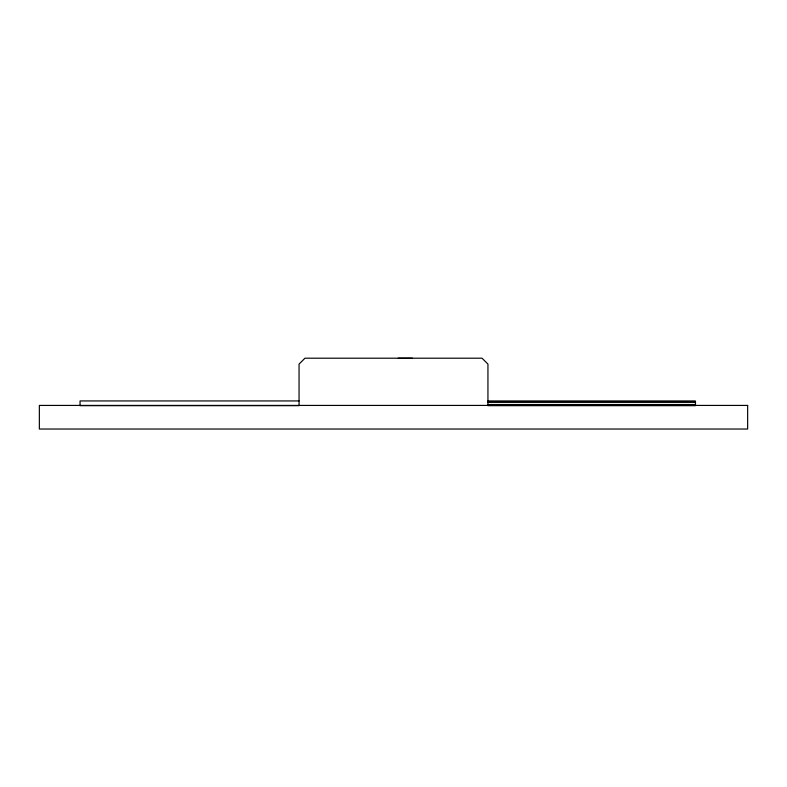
<?xml version="1.0" encoding="UTF-8"?>
<svg xmlns="http://www.w3.org/2000/svg" width="787" height="787" viewBox="0 0 787 787"><rect width="100%" height="100%" fill="white"/><g stroke="black" fill="none" stroke-linecap="round" stroke-linejoin="round"><path stroke-width="1.18" d="M299.03 400.937L80.058 400.937L80.058 405.659L299.03 405.659M487.861 401.163L695.482 401.163L695.482 405.659L487.861 405.659M487.861 401.37L695.482 401.37M487.861 402.364L695.482 402.364M487.861 404.518L695.482 404.518M487.861 405.364L695.708 405.364M487.94 405.423L487.94 364.106L482.038 358.203L304.962 358.203L299.06 364.106L299.06 405.423M412.388 358.203L398.222 358.203M747.65 405.423L39.35 405.423L39.35 429.033L747.65 429.033L747.65 405.423"/></g></svg>
